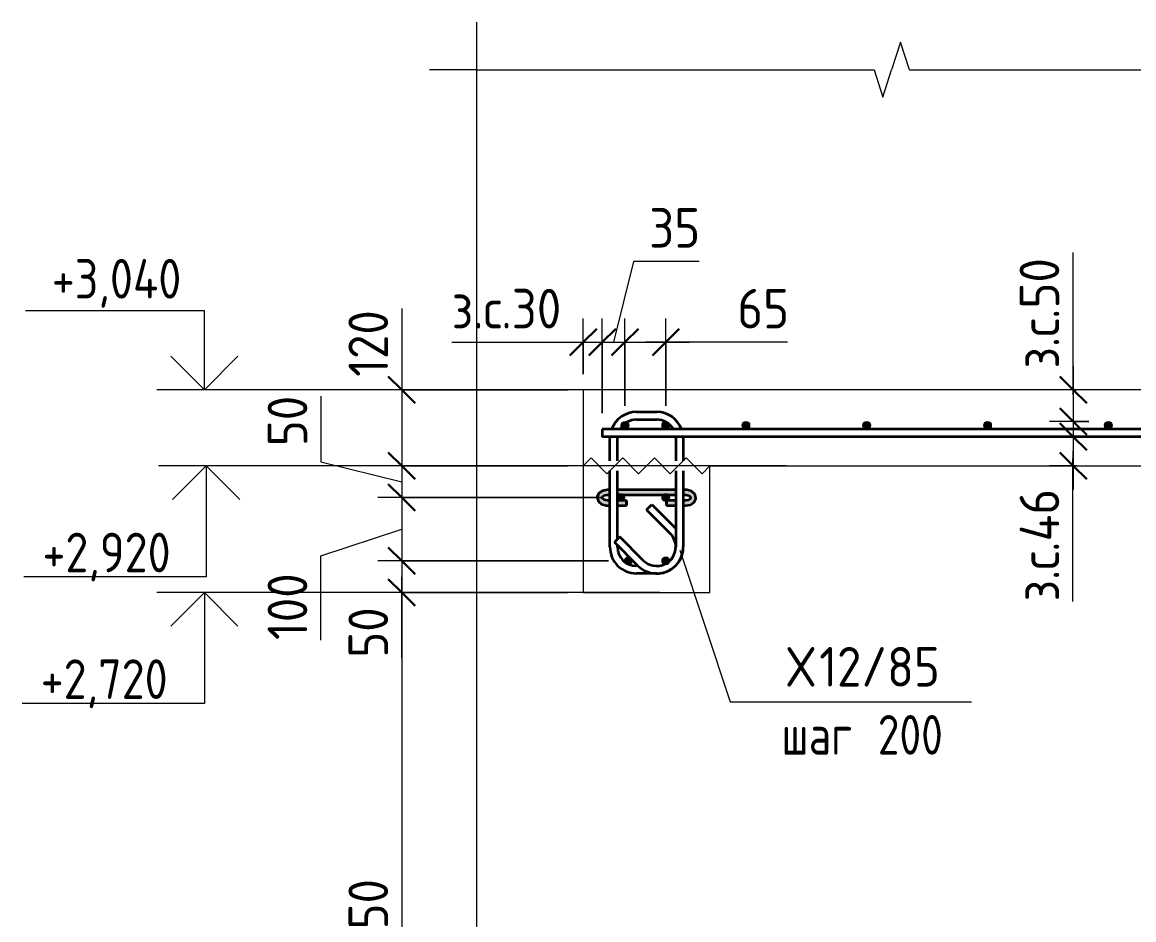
# Model space of a CAD drawing. Header units: millimetres. Extents: x -2461 to 50011, y -6221 to 38236.
# Drawn here: x 34241 to 35995, y 2203 to 3620 of the extents above; entities that cross this region are included whole.
import ezdxf

# ---------------------------------------------------------------- set-up
doc = ezdxf.new("R2010")
doc.units = ezdxf.units.MM
for name, color, linetype, lineweight in [('AA_Dim', 7, 'Continuous', 9), ('AA_Dim-25', 7, 'Continuous', 9), ('AA_Oformlenie', 7, 'Continuous', 9), ('AA_Vinoska', 7, 'Continuous', 9), ('AA_Visotnaya otmetka', 7, 'Continuous', 9), ('AF_Perekritie_Опалубка', 253, 'Continuous', 18), ('AF_Stena_Опалубка', 253, 'Continuous', 18), ('KR_Armatura', 7, 'Continuous', 20), ('KR_Armatura_Tonkie', 7, 'Continuous', 20)]:
    doc.layers.add(name, color=color, linetype=linetype, lineweight=lineweight)
doc.styles.add('ISOCPEUR_10', font='isocpeur.ttf', dxfattribs={"width": 0.9, "height": 62.5})
doc.styles.add('ISOCPEUR_11', font='isocpeur.ttf', dxfattribs={"width": 0.85, "height": 62.5})
doc.styles.add('ISOCPEUR_12', font='isocpeur.ttf', dxfattribs={"width": 0.8, "height": 62.5})
doc.dimstyles.new('00_Точн_3_знака__прозр__2', dxfattribs={"dimscale": 304.8, "dimtxt": 62.248823, "dimasz": 0.139436, "dimexe": 0.123031, "dimexo": 0.082021, "dimgap": 0.008202, "dimtad": 1, "dimdec": 3, "dimrnd": 0.001, "dimdsep": 46, "dimtxsty": 'ISOCPEUR_10', "dimblk1": 'OBLIQUE', "dimblk2": 'OBLIQUE', "dimsah": 1, "dimcen": 0.09, "dimdle": 0.123031, "dimazin": 0, "dimtfac": 1, "dimtdec": 4, "dimtix": 1, "dimtmove": 1, "dimatfit": 3, "dimfxl": 1, "dimtvp": 1, "dimtolj": 1, "dimtzin": 0, "dimlwd": 18, "dimlwe": 18, "dimarcsym": 2})
doc.dimstyles.new('00_Точн_3_знака__прозр__3', dxfattribs={"dimscale": 304.8, "dimtxt": 62.248823, "dimasz": 0.139436, "dimexe": 0.123031, "dimexo": 0.082021, "dimgap": 0.008202, "dimtad": 1, "dimdec": 3, "dimrnd": 0.001, "dimdsep": 46, "dimtxsty": 'ISOCPEUR_10', "dimblk1": 'OBLIQUE', "dimblk2": 'OBLIQUE', "dimsah": 1, "dimcen": 0.09, "dimdle": 0.123031, "dimazin": 0, "dimtfac": 1, "dimtdec": 4, "dimtix": 1, "dimtmove": 0, "dimatfit": 3, "dimfxl": 1, "dimtvp": 1, "dimtolj": 1, "dimtzin": 0, "dimlwd": 18, "dimlwe": 18, "dimarcsym": 2})
doc.dimstyles.new('05_Округл_5мм__прозр__2', dxfattribs={"dimscale": 304.8, "dimtxt": 62.248823, "dimasz": 0.139436, "dimexe": 0.123031, "dimexo": 0.082021, "dimgap": 0.008202, "dimtad": 1, "dimdec": 0, "dimrnd": 5, "dimdsep": 46, "dimtxsty": 'ISOCPEUR_10', "dimblk1": 'OBLIQUE', "dimblk2": 'OBLIQUE', "dimsah": 1, "dimcen": 0.09, "dimdle": 0.123031, "dimazin": 0, "dimtfac": 1, "dimtdec": 4, "dimtix": 1, "dimtmove": 1, "dimatfit": 3, "dimfxl": 1, "dimtvp": 1, "dimtolj": 1, "dimtzin": 0, "dimlwd": 18, "dimlwe": 18, "dimarcsym": 2})

# ---------------------------------------------------------------- blocks, each defined once
blk = doc.blocks.new('261_Шпилька массив _НесАрм_РабПлоск_ - 8 А240-V10-1-1 Армирование')
at = {"layer": 'KR_Armatura_Tonkie', "lineweight": 35}
for points in [[(-34471.9, 2857.2), (-34471.9, 2864), (-34476.4, 2865.1), (-34478.8, 2866.8), (-34479.9, 2869.6), (-34479.1, 2871.6), (-34471.9, 2874.3), (-34471.9, 2881), (-34478.5, 2879.9), (-34483.2, 2877.7), (-34486.7, 2874), (-34487.9, 2869.7), (-34486.6, 2865.1), (-34484.3, 2861.7), (-34479.4, 2858.6), (-34474.4, 2857.7)], [(-34348.1, 2857.2), (-34341.9, 2858.2), (-34339.4, 2859.4), (-34336.1, 2862), (-34333.3, 2865.3), (-34332.1, 2869.7), (-34333.3, 2874), (-34336.8, 2877.7), (-34342.2, 2880.1), (-34348.1, 2881), (-34348.1, 2874.1), (-34341.9, 2872.7), (-34340.6, 2870.9), (-34340.1, 2869.7), (-34341.2, 2866.8), (-34344.1, 2864.8), (-34348.1, 2864), (-34348.1, 2857.3)]]:
    blk.add_hatch(color=256, dxfattribs=at).paths.add_polyline_path(points)
h = blk.add_hatch(color=256, dxfattribs=at)
h.paths.add_polyline_path([(-34471.9, 2864), (-34471.9, 2865.2), (-34477.7, 2866.5), (-34479.1, 2867.6), (-34478.8, 2866.8), (-34475.3, 2864.6)])
h.paths.add_polyline_path([(-34486.7, 2874), (-34483.2, 2877.7), (-34477.5, 2880.2), (-34471.9, 2881), (-34471.9, 2882.1), (-34479.4, 2880.7), (-34484.3, 2877.6)])
h = blk.add_hatch(color=256, dxfattribs=at)
h.paths.add_polyline_path([(-34394.9, 2881), (-34364, 2881), (-34364, 2882.1), (-34456, 2882), (-34456, 2881), (-34452, 2881)])
h.paths.add_polyline_path([(-34471.9, 2881), (-34468, 2881), (-34468, 2882.1), (-34471.9, 2882), (-34471.9, 2881.6)])
h.paths.add_polyline_path([(-34352, 2881), (-34348.1, 2881), (-34348.1, 2882.1), (-34352, 2882), (-34352, 2881.6)])
h = blk.add_hatch(color=256, dxfattribs=at)
h.paths.add_polyline_path([(-34352, 2874.1), (-34348.1, 2874.3), (-34348.1, 2881), (-34352, 2881), (-34352, 2874.1)])
h.paths.add_polyline_path([(-34364, 2874.1), (-34364, 2881), (-34456, 2880.9), (-34456, 2874.1), (-34366.4, 2874.1)])
h.paths.add_polyline_path([(-34468, 2874.1), (-34468, 2881), (-34471.9, 2881), (-34471.9, 2874.1), (-34469.7, 2874.1)])
h = blk.add_hatch(color=256, dxfattribs=at)
h.paths.add_polyline_path([(-34348.1, 2864), (-34343.6, 2865.1), (-34341.1, 2866.9), (-34341.2, 2867.5), (-34341.9, 2866.6), (-34348.1, 2865), (-34348.1, 2864.6)])
h.paths.add_polyline_path([(-34333.3, 2874), (-34336.1, 2877.3), (-34340.6, 2880.5), (-34342, 2881.2), (-34348.1, 2882), (-34348.1, 2881), (-34341.5, 2879.9), (-34336.8, 2877.7)])
h = blk.add_hatch(color=256, dxfattribs=at)
h.paths.add_polyline_path([(-34468, 2864), (-34468, 2865.2), (-34471.9, 2865), (-34471.9, 2864), (-34468.1, 2864)])
h.paths.add_polyline_path([(-34456, 2864), (-34441.6, 2864), (-34441.6, 2865.2), (-34456, 2865), (-34456, 2864.3)])
h = blk.add_hatch(color=256, dxfattribs=at)
h.paths.add_polyline_path([(-34452, 2857.2), (-34441.6, 2857.3), (-34441.6, 2864), (-34456, 2864), (-34456, 2857.2)])
h.paths.add_polyline_path([(-34468, 2857.2), (-34468.1, 2864), (-34471.9, 2864), (-34471.9, 2857.2)])
h = blk.add_hatch(color=256, dxfattribs=at)
h.paths.add_polyline_path([(-34352, 2864), (-34348.1, 2864), (-34348.1, 2865.2), (-34352, 2865), (-34352, 2864.5)])
h.paths.add_polyline_path([(-34366.4, 2864), (-34364, 2864.1), (-34364, 2865.2), (-34378.4, 2865), (-34378.4, 2864)])
h = blk.add_hatch(color=256, dxfattribs=at)
h.paths.add_polyline_path([(-34364, 2857.2), (-34364, 2864), (-34378.4, 2864), (-34378.4, 2857.2), (-34366.4, 2857.2)])
h.paths.add_polyline_path([(-34348.1, 2857.2), (-34348.1, 2864), (-34352, 2863.9), (-34352, 2857.2)])
for p, q in [((-34468, 2882.1), (-34471.9, 2882.1)), ((-34364, 2882.1), (-34456, 2882.1)), ((-34348.1, 2882.1), (-34352, 2882.1)), ((-34471.9, 2874.1), (-34468, 2874.1)), ((-34468, 2865.2), (-34471.9, 2865.2)), ((-34456, 2874.1), (-34364, 2874.1)), ((-34441.6, 2865.2), (-34456, 2865.2)), ((-34441.6, 2865.2), (-34441.6, 2864)), ((-34441.6, 2858.3), (-34441.6, 2865)), ((-34441.6, 2864), (-34441.6, 2857.2)), ((-34364, 2865.2), (-34378.4, 2865.2)), ((-34378.4, 2864), (-34378.4, 2865.2)), ((-34378.4, 2865), (-34378.4, 2858.3)), ((-34378.4, 2857.2), (-34378.4, 2864)), ((-34352, 2874.1), (-34348.1, 2874.1)), ((-34348.1, 2865.2), (-34352, 2865.2)), ((-34471.9, 2857.2), (-34468, 2857.2)), ((-34456, 2857.2), (-34441.6, 2857.2)), ((-34441.6, 2857.3), (-34441.6, 2858.3)), ((-34378.4, 2858.3), (-34378.4, 2857.3)), ((-34378.4, 2857.2), (-34364, 2857.2)), ((-34352, 2857.2), (-34348.1, 2857.2))]:
    blk.add_line(p, q, dxfattribs=at)
at = {"layer": 'KR_Armatura_Tonkie', "lineweight": 35, "flags": 128}
for points in [[(-34471.9, 2882.1), (-34479.5, 2880.7), (-34485.1, 2876.8), (-34487.8, 2871.2), (-34487.9, 2869.7)], [(-34332.1, 2869.7), (-34333.9, 2875.5), (-34338.9, 2879.9), (-34346.2, 2882.1), (-34348.1, 2882.1)], [(-34487.9, 2869.7), (-34486.1, 2863.8), (-34481.1, 2859.4), (-34473.8, 2857.3), (-34471.9, 2857.2)], [(-34479.9, 2869.7), (-34479, 2871.7), (-34475.2, 2873.7), (-34471.9, 2874.1)], [(-34471.9, 2865.2), (-34476.9, 2866.2), (-34479.6, 2868.5), (-34479.9, 2869.7)], [(-34348.1, 2874.1), (-34343.1, 2873.1), (-34340.4, 2870.8), (-34340.1, 2869.7)], [(-34348.1, 2857.2), (-34340.5, 2858.6), (-34334.9, 2862.5), (-34332.2, 2868.1), (-34332.1, 2869.7)], [(-34340.1, 2869.7), (-34341, 2867.7), (-34344.8, 2865.6), (-34348.1, 2865.2)]]:
    blk.add_lwpolyline(points, dxfattribs=at)
blk = doc.blocks.new('Последовательность узлов - 3мм масшт20 маскировка-904226-1-1 Армирование')
at = {"layer": 'AA_Oformlenie'}
for p, q in [((-34510, 2920), (-34497.5, 2932.5)), ((-34472.5, 2907.5), (-34497.5, 2932.5)), ((-34460, 2920), (-34447.5, 2932.5)), ((-34422.5, 2907.5), (-34447.5, 2932.5)), ((-34410, 2920), (-34397.5, 2932.5)), ((-34372.5, 2907.5), (-34397.5, 2932.5)), ((-34360, 2920), (-34347.5, 2932.5)), ((-34322.5, 2907.5), (-34347.5, 2932.5)), ((-34460, 2920), (-34472.5, 2907.5)), ((-34410, 2920), (-34422.5, 2907.5)), ((-34360, 2920), (-34372.5, 2907.5)), ((-34310, 2920), (-34322.5, 2907.5))]:
    blk.add_line(p, q, dxfattribs=at)
blk = doc.blocks.new('011_Прямоугольник обрыва _ЭлУзла_ - 011_Прямоугольник обрыва _ЭлУзла_-4158659-1-1 Армирование')
at = {"layer": 'AA_Oformlenie'}
for p, q in [((-34677.7, 1842.3), (-34677.7, 3545.5)), ((-34677.7, 3545.5), (-34050.8, 3545.5)), ((-33995.1, 3545.5), (-32741.9, 3545.5))]:
    blk.add_line(p, q, dxfattribs=at)
blk = doc.blocks.new('DIMBLOCK75-1-1 Армирование')
at = {"layer": 'AA_Dim-25', "lineweight": 18}
for p, q in [((34840, 3168.4), (34840, 3035.6)), ((34840, 3077.5), (34840, 2920)), ((35101.4, 3040), (34802.5, 3040)), ((34840, 3040), (35101.4, 3040)), ((34840, 3035.6), (34840, 2980)), ((35101.4, 2920), (34802.5, 2920)), ((34840, 2920), (35101.4, 2920))]:
    blk.add_line(p, q, dxfattribs=at)
at = {"layer": 'AA_Dim-25', "lineweight": 30}
for p, q in [((34840, 3040), (34818.8, 3061.3)), ((34840, 3040), (34861.3, 3018.8)), ((34840, 2920), (34818.8, 2941.3)), ((34840, 2920), (34861.3, 2898.8))]:
    blk.add_line(p, q, dxfattribs=at)
at = {"layer": 'AA_Dim-25', "color": 0, "lineweight": 18, "insert": (34755.9, 3060.6), "char_height": 62.5, "width": 129.286, "attachment_point": 1, "rotation": 90, "line_spacing_factor": 1.149209, "style": 'ISOCPEUR_10'}
blk.add_mtext('120', dxfattribs=at)
blk = doc.blocks.new('_Oblique')
at = {"color": 0, "linetype": 'ByBlock', "lineweight": -2}
blk.add_line((-0.5, -0.5), (0.5, 0.5), dxfattribs=at)
blk = doc.blocks.new('DIMBLOCK76-1-1 Армирование')
at = {"layer": 'AA_Dim-25', "lineweight": 18}
for p, q in [((34712.5, 3030.1), (34712.5, 2926.1)), ((34712.5, 2926.1), (34840, 2895)), ((35101.4, 2920), (34802.5, 2920)), ((34840, 2920), (34840, 2870)), ((34840, 2920), (35101.4, 2920)), ((35154.6, 2870), (34802.5, 2870)), ((34840, 2870), (35154.6, 2870))]:
    blk.add_line(p, q, dxfattribs=at)
at = {"layer": 'AA_Dim-25', "lineweight": 30}
for p, q in [((34840, 2920), (34818.8, 2941.3)), ((34840, 2920), (34861.3, 2898.8)), ((34840, 2870), (34818.8, 2891.3)), ((34840, 2870), (34861.3, 2848.8))]:
    blk.add_line(p, q, dxfattribs=at)
at = {"layer": 'AA_Dim-25', "color": 0, "lineweight": 18, "insert": (34628.4, 2951.1), "char_height": 62.5, "width": 94.81, "attachment_point": 1, "rotation": 90, "line_spacing_factor": 1.149209, "style": 'ISOCPEUR_10'}
blk.add_mtext('50', dxfattribs=at)
blk = doc.blocks.new('DIMBLOCK77-1-1 Армирование')
at = {"layer": 'AA_Dim-25', "lineweight": 30}
for p, q in [((34840, 2870), (34818.8, 2891.3)), ((34840, 2870), (34861.3, 2848.8)), ((34840, 2770), (34818.8, 2791.3)), ((34840, 2770), (34861.3, 2748.8))]:
    blk.add_line(p, q, dxfattribs=at)
at = {"layer": 'AA_Dim-25', "lineweight": 18}
for p, q in [((35154.6, 2870), (34802.5, 2870)), ((34840, 2870), (34840, 2770)), ((34840, 2870), (35154.6, 2870)), ((34712.5, 2777.8), (34840, 2820)), ((34712.5, 2645), (34712.5, 2777.8)), ((35166.6, 2770), (34802.5, 2770)), ((34840, 2770), (35166.6, 2770))]:
    blk.add_line(p, q, dxfattribs=at)
at = {"layer": 'AA_Dim-25', "color": 0, "lineweight": 18, "insert": (34628.4, 2645), "char_height": 62.5, "width": 129.286, "attachment_point": 1, "rotation": 90, "line_spacing_factor": 1.149209, "style": 'ISOCPEUR_10'}
blk.add_mtext('100', dxfattribs=at)
blk = doc.blocks.new('DIMBLOCK78-1-1 Армирование')
at = {"layer": 'AA_Dim-25', "lineweight": 30}
for p, q in [((34840, 2770), (34818.8, 2791.3)), ((34840, 2770), (34861.3, 2748.8)), ((34840, 2720), (34818.8, 2741.3)), ((34840, 2720), (34861.3, 2698.8))]:
    blk.add_line(p, q, dxfattribs=at)
at = {"layer": 'AA_Dim-25', "lineweight": 18}
for p, q in [((35166.6, 2770), (34802.5, 2770)), ((34840, 2770), (34840, 2720)), ((34840, 2770), (35166.6, 2770)), ((34840, 2721.1), (34840, 2745)), ((35101.4, 2720), (34802.5, 2720)), ((34840, 2617.1), (34840, 2721.1)), ((34840, 2720), (35101.4, 2720))]:
    blk.add_line(p, q, dxfattribs=at)
at = {"layer": 'AA_Dim-25', "color": 0, "lineweight": 18, "insert": (34755.9, 2617.1), "char_height": 62.5, "width": 94.81, "attachment_point": 1, "rotation": 90, "line_spacing_factor": 1.149209, "style": 'ISOCPEUR_10'}
blk.add_mtext('50', dxfattribs=at)
blk = doc.blocks.new('DIMBLOCK79-1-1 Армирование')
at = {"layer": 'AA_Dim-25', "lineweight": 30}
for p, q in [((34840, 2720), (34818.8, 2741.3)), ((34840, 2720), (34861.3, 2698.8)), ((34840, 1670), (34818.8, 1691.2)), ((34840, 1670), (34861.3, 1648.8))]:
    blk.add_line(p, q, dxfattribs=at)
at = {"layer": 'AA_Dim-25', "lineweight": 18}
for p, q in [((35101.4, 2720), (34802.5, 2720)), ((34840, 2720), (34840, 1670)), ((34840, 2720), (35101.4, 2720)), ((35101.4, 1670), (34802.5, 1670)), ((34840, 1670), (35101.4, 1670))]:
    blk.add_line(p, q, dxfattribs=at)
at = {"layer": 'AA_Dim-25', "color": 0, "lineweight": 18, "insert": (34755.9, 2121.4), "char_height": 62.5, "width": 176.691, "attachment_point": 1, "rotation": 90, "line_spacing_factor": 1.149209, "style": 'ISOCPEUR_10'}
blk.add_mtext('1050', dxfattribs=at)
blk = doc.blocks.new('DIMBLOCK81-1-1 Армирование')
at = {"layer": 'AA_Dim-25', "lineweight": 18}
for p, q in [((35126.4, 3065), (35126.4, 3152.8)), ((35156.4, 3003), (35156.4, 3152.8)), ((34919, 3115.3), (35127.2, 3115.3)), ((35088.9, 3115.3), (35156.4, 3115.3)), ((35126.4, 3115.3), (35126.4, 3065)), ((35127.2, 3115.3), (35141.4, 3115.3)), ((35156.4, 3115.3), (35156.4, 3003))]:
    blk.add_line(p, q, dxfattribs=at)
at = {"layer": 'AA_Dim-25', "lineweight": 30}
for p, q in [((35126.4, 3115.3), (35147.7, 3136.6)), ((35156.4, 3115.3), (35177.7, 3136.6)), ((35126.4, 3115.3), (35105.2, 3094.1)), ((35156.4, 3115.3), (35135.2, 3094.1))]:
    blk.add_line(p, q, dxfattribs=at)
at = {"layer": 'AA_Dim-25', "color": 0, "lineweight": 18, "insert": (34919, 3199.5), "char_height": 62.5, "width": 219.786, "attachment_point": 1, "line_spacing_factor": 1.149209, "style": 'ISOCPEUR_10'}
blk.add_mtext('з.с.30', dxfattribs=at)
blk = doc.blocks.new('DIMBLOCK82-1-1 Армирование')
at = {"layer": 'AA_Dim-25', "lineweight": 18}
for p, q in [((35205.6, 3242.8), (35174.4, 3115.3)), ((35309.6, 3242.8), (35205.6, 3242.8)), ((35156.4, 3003), (35156.4, 3152.8)), ((35192.4, 3015), (35192.4, 3152.8)), ((35156.4, 3115.3), (35192.4, 3115.3)), ((35156.4, 3115.3), (35156.4, 3003)), ((35192.4, 3115.3), (35192.4, 3015))]:
    blk.add_line(p, q, dxfattribs=at)
at = {"layer": 'AA_Dim-25', "lineweight": 30}
for p, q in [((35156.4, 3115.3), (35177.7, 3136.6)), ((35192.4, 3115.3), (35213.7, 3136.6)), ((35156.4, 3115.3), (35135.2, 3094.1)), ((35192.4, 3115.3), (35171.2, 3094.1))]:
    blk.add_line(p, q, dxfattribs=at)
at = {"layer": 'AA_Dim-25', "color": 0, "lineweight": 18, "insert": (35230.6, 3327), "char_height": 62.5, "width": 94.81, "attachment_point": 1, "line_spacing_factor": 1.149209, "style": 'ISOCPEUR_10'}
blk.add_mtext('35', dxfattribs=at)
blk = doc.blocks.new('DIMBLOCK83-1-1 Армирование')
at = {"layer": 'AA_Dim-25', "lineweight": 18}
for p, q in [((35192.4, 3015), (35192.4, 3152.8)), ((35256.8, 3015), (35256.8, 3152.8)), ((35192.4, 3115.3), (35294.3, 3115.3)), ((35192.4, 3115.3), (35192.4, 3015)), ((35344.7, 3115.3), (35224.6, 3115.3)), ((35256.8, 3115.3), (35256.8, 3015)), ((35448.7, 3115.3), (35344.7, 3115.3))]:
    blk.add_line(p, q, dxfattribs=at)
at = {"layer": 'AA_Dim-25', "lineweight": 30}
for p, q in [((35192.4, 3115.3), (35213.7, 3136.6)), ((35256.8, 3115.3), (35278.1, 3136.6)), ((35192.4, 3115.3), (35171.2, 3094.1)), ((35256.8, 3115.3), (35235.6, 3094.1))]:
    blk.add_line(p, q, dxfattribs=at)
at = {"layer": 'AA_Dim-25', "color": 0, "lineweight": 18, "insert": (35369.7, 3199.5), "char_height": 62.5, "width": 94.81, "attachment_point": 1, "line_spacing_factor": 1.149209, "style": 'ISOCPEUR_10'}
blk.add_mtext('65', dxfattribs=at)
blk = doc.blocks.new('DIMBLOCK84-1-1 Армирование')
at = {"layer": 'AA_Dim-25', "lineweight": 18}
for p, q in [((35899.5, 3257), (35899.5, 3048.8)), ((35900, 3077.5), (35900, 2952.5)), ((35905, 3040), (35862.5, 3040)), ((35899.5, 3048.8), (35900, 3015)), ((35900, 3040), (35905, 3040)), ((35924.4, 2990), (35862.5, 2990)), ((35900, 2990), (35924.4, 2990))]:
    blk.add_line(p, q, dxfattribs=at)
at = {"layer": 'AA_Dim-25', "lineweight": 30}
for p, q in [((35900, 3040), (35878.7, 3061.3)), ((35900, 3040), (35921.2, 3018.8)), ((35900, 2990), (35878.7, 3011.3)), ((35900, 2990), (35921.2, 2968.8))]:
    blk.add_line(p, q, dxfattribs=at)
at = {"layer": 'AA_Dim-25', "color": 0, "lineweight": 18, "insert": (35815.3, 3073.8), "char_height": 62.5, "width": 219.786, "attachment_point": 1, "rotation": 90, "line_spacing_factor": 1.149209, "style": 'ISOCPEUR_10'}
blk.add_mtext('з.с.50', dxfattribs=at)
blk = doc.blocks.new('DIMBLOCK85-1-1 Армирование')
at = {"layer": 'AA_Dim-25', "lineweight": 18}
for p, q in [((35900, 3003.5), (35900, 2882.5)), ((35905, 2966), (35862.5, 2966)), ((35900, 2966), (35905, 2966)), ((35899.5, 2920.1), (35900, 2943)), ((35905, 2920), (35862.5, 2920)), ((35899.5, 2706), (35899.5, 2920.1)), ((35900, 2920), (35905, 2920))]:
    blk.add_line(p, q, dxfattribs=at)
at = {"layer": 'AA_Dim-25', "lineweight": 30}
for p, q in [((35900, 2966), (35878.7, 2987.3)), ((35900, 2966), (35921.2, 2944.8)), ((35900, 2920), (35878.7, 2941.3)), ((35900, 2920), (35921.2, 2898.8))]:
    blk.add_line(p, q, dxfattribs=at)
at = {"layer": 'AA_Dim-25', "color": 0, "lineweight": 18, "insert": (35815.3, 2706), "char_height": 62.5, "width": 226.969, "attachment_point": 1, "rotation": 90, "line_spacing_factor": 1.149209, "style": 'ISOCPEUR_10'}
blk.add_mtext('з.с.46', dxfattribs=at)
blk = doc.blocks.new('042_М_Арматуры - Диам длина поз _ Комментарий-3662934-1-1 Армирование')
at = {"layer": 'AA_Vinoska'}
blk.add_line((-33404.6, 3196.1), (-33054.6, 3196.1), dxfattribs=at)
blk = doc.blocks.new('Высотные отметки - Стрелка вверх-400292-1-1 Армирование')
at = {"layer": 'AA_Vinoska'}
for p, q in [((-35104.8, -2825), (-35387.3, -2825)), ((-35104.8, -2950), (-35104.8, -2825)), ((-35104.8, -2950), (-35157.8, -2897)), ((-35104.8, -2950), (-35051.7, -2897)), ((-35029.8, -2950), (-35179.8, -2950))]:
    blk.add_line(p, q, dxfattribs=at)
blk = doc.blocks.new('Высотные отметки - Стрелка вниз высокая-400290-1-1 Армирование')
at = {"layer": 'AA_Vinoska'}
for p, q in [((-35030.2, 2920), (-35180.2, 2920)), ((-35105.2, 2920), (-35158.3, 2867)), ((-35105.2, 2920), (-35105.2, 2745)), ((-35105.2, 2920), (-35052.2, 2867)), ((-35105.2, 2745), (-35392.7, 2745))]:
    blk.add_line(p, q, dxfattribs=at)

msp = doc.modelspace()

# ---------------------------------------------------------------- hatches: boundary and pattern name
at = {"layer": 'KR_Armatura'}
h = msp.add_hatch(color=256, dxfattribs=at)
edge = h.paths.add_edge_path()
edge.add_arc((35192.4488, 2984), 6, 0, 360)
for points in [[(35189.4488, 2978.8038), (35195.4488, 2978.8038), (35198.4488, 2984), (35195.4488, 2989.1962), (35189.4488, 2989.1962), (35186.4488, 2984)], [(35259.8469, 2978.8038), (35262.8469, 2984), (35259.8469, 2989.1962), (35253.8469, 2989.1962), (35250.8469, 2984), (35253.8469, 2978.8038)], [(35380.1761, 2978.8038), (35386.1761, 2978.8038), (35389.1761, 2984), (35386.1761, 2989.1962), (35380.1761, 2989.1962), (35377.1761, 2984)], [(35570.9034, 2978.8038), (35576.9034, 2978.8038), (35579.9034, 2984), (35576.9034, 2989.1962), (35570.9034, 2989.1962), (35567.9034, 2984)], [(35761.6306, 2978.8038), (35767.6306, 2978.8038), (35770.6306, 2984), (35767.6306, 2989.1962), (35761.6306, 2989.1962), (35758.6306, 2984)], [(35952.3579, 2978.8038), (35958.3579, 2978.8038), (35961.3579, 2984), (35958.3579, 2989.1962), (35952.3579, 2989.1962), (35949.3579, 2984)], [(35188.6008, 2864.8038), (35191.6008, 2870), (35188.6008, 2875.1962), (35182.6008, 2875.1962), (35179.6008, 2870), (35182.6008, 2864.8038), (35184.4959, 2864.8038)], [(35259.8449, 2864.8038), (35262.8449, 2870), (35259.8449, 2875.1962), (35253.8449, 2875.1962), (35250.8449, 2870), (35253.8449, 2864.8038)], [(35200.6008, 2764.8038), (35203.6008, 2770), (35200.6008, 2775.1962), (35194.6008, 2775.1962), (35191.6008, 2770), (35194.6008, 2764.8038)], [(35253.8449, 2764.8038), (35259.8449, 2764.8038), (35262.8449, 2770), (35259.8449, 2775.1962), (35253.8449, 2775.1962), (35250.8449, 2770)]]:
    msp.add_hatch(color=256, dxfattribs=at).paths.add_polyline_path(points)
h = msp.add_hatch(color=256, dxfattribs=at)
edge = h.paths.add_edge_path()
edge.add_arc((35256.8469, 2984), 6, 0, 360)
h = msp.add_hatch(color=256, dxfattribs=at)
edge = h.paths.add_edge_path()
edge.add_arc((35383.1761, 2984), 6, 0, 360)
h = msp.add_hatch(color=256, dxfattribs=at)
edge = h.paths.add_edge_path()
edge.add_arc((35573.9034, 2984), 6, 0, 360)
h = msp.add_hatch(color=256, dxfattribs=at)
edge = h.paths.add_edge_path()
edge.add_arc((35764.6306, 2984), 6, 0, 360)
h = msp.add_hatch(color=256, dxfattribs=at)
edge = h.paths.add_edge_path()
edge.add_arc((35955.3579, 2984), 6, 0, 360)
h = msp.add_hatch(color=256, dxfattribs=at)
edge = h.paths.add_edge_path()
edge.add_arc((35185.6008, 2870), 6, 0, 360)
h = msp.add_hatch(color=256, dxfattribs=at)
edge = h.paths.add_edge_path()
edge.add_arc((35256.8449, 2870), 6, 0, 360)
h = msp.add_hatch(color=256, dxfattribs=at)
edge = h.paths.add_edge_path()
edge.add_arc((35197.6008, 2770), 6, 0, 360)
h = msp.add_hatch(color=256, dxfattribs=at)
edge = h.paths.add_edge_path()
edge.add_arc((35256.8449, 2770), 6, 0, 360)

# ---------------------------------------------------------------- linework, layer by layer
at = {"layer": 'AA_Vinoska'}
for p, q in [((34958.7444, 3545.4732), (34958.7444, 3620.4732)), ((35627.2477, 3588.7983), (35613.1705, 3545.4732)), ((35641.3248, 3545.4732), (35627.2477, 3588.7983)), ((34958.7444, 3545.4732), (34883.7444, 3545.4732)), ((35585.6705, 3545.4732), (35599.4205, 3502.1719)), ((35599.4205, 3502.1719), (35613.1705, 3545.4732)), ((35278.9489, 2787.0624), (35358.3603, 2547.6431)), ((35358.3603, 2547.6431), (35389.1766, 2547.6431))]:
    msp.add_line(p, q, dxfattribs=at)
at = {"layer": 'AA_Visotnaya otmetka'}
for p, q in [((35419.4683, 3040), (34528.4672, 3040)), ((35419.4683, 3040), (35419.4683, 3040)), ((35446.8837, 2920), (34531.2087, 2920)), ((35446.8837, 2920), (35446.8837, 2920)), ((35246.7511, 2720), (34528.4672, 2720)), ((35246.7511, 2720), (35246.7511, 2720))]:
    msp.add_line(p, q, dxfattribs=at)
at = {"layer": 'AF_Perekritie_Опалубка', "lineweight": 20}
for p, q in [((37356.4488, 3040), (35126.4488, 3040)), ((35126.4488, 3040), (35126.4488, 2920)), ((35326.4488, 2920), (37156.4488, 2920))]:
    msp.add_line(p, q, dxfattribs=at)
at = {"layer": 'AF_Stena_Опалубка', "lineweight": 20}
for p, q in [((35126.4488, 2920), (35126.4488, 2720)), ((35326.4488, 2720), (35326.4488, 2920)), ((35126.4488, 2720), (35326.4488, 2720))]:
    msp.add_line(p, q, dxfattribs=at)
at = {"layer": 'KR_Armatura'}
for p, q in [((35189.4488, 2989.1962), (35186.4488, 2984)), ((35186.4488, 2984), (35189.4488, 2978.8038)), ((35195.4488, 2989.1962), (35189.4488, 2989.1962)), ((35198.4488, 2984), (35195.4488, 2989.1962)), ((35195.4488, 2978.8038), (35198.4488, 2984)), ((35253.8469, 2989.1962), (35250.8469, 2984)), ((35250.8469, 2984), (35253.8469, 2978.8038)), ((35259.8469, 2989.1962), (35253.8469, 2989.1962)), ((35262.8469, 2984), (35259.8469, 2989.1962)), ((35259.8469, 2978.8038), (35262.8469, 2984)), ((35380.1761, 2989.1962), (35377.1761, 2984)), ((35377.1761, 2984), (35380.1761, 2978.8038)), ((35386.1761, 2989.1962), (35380.1761, 2989.1962)), ((35389.1761, 2984), (35386.1761, 2989.1962)), ((35386.1761, 2978.8038), (35389.1761, 2984)), ((35570.9034, 2989.1962), (35567.9034, 2984)), ((35567.9034, 2984), (35570.9034, 2978.8038)), ((35576.9034, 2989.1962), (35570.9034, 2989.1962)), ((35579.9034, 2984), (35576.9034, 2989.1962)), ((35576.9034, 2978.8038), (35579.9034, 2984)), ((35761.6306, 2989.1962), (35758.6306, 2984)), ((35758.6306, 2984), (35761.6306, 2978.8038)), ((35767.6306, 2989.1962), (35761.6306, 2989.1962)), ((35770.6306, 2984), (35767.6306, 2989.1962)), ((35767.6306, 2978.8038), (35770.6306, 2984)), ((35952.3579, 2989.1962), (35949.3579, 2984)), ((35949.3579, 2984), (35952.3579, 2978.8038)), ((35958.3579, 2989.1962), (35952.3579, 2989.1962)), ((35961.3579, 2984), (35958.3579, 2989.1962)), ((35958.3579, 2978.8038), (35961.3579, 2984)), ((35189.4488, 2978.8038), (35195.4488, 2978.8038)), ((35253.8469, 2978.8038), (35259.8469, 2978.8038)), ((35380.1761, 2978.8038), (35386.1761, 2978.8038)), ((35570.9034, 2978.8038), (35576.9034, 2978.8038)), ((35761.6306, 2978.8038), (35767.6306, 2978.8038)), ((35952.3579, 2978.8038), (35958.3579, 2978.8038)), ((35182.6008, 2875.1962), (35179.6008, 2870)), ((35179.6008, 2870), (35182.6008, 2864.8038)), ((35188.6008, 2875.1962), (35182.6008, 2875.1962)), ((35182.6008, 2864.8038), (35184.4959, 2864.8038)), ((35184.4959, 2864.8038), (35188.6008, 2864.8038)), ((35191.6008, 2870), (35188.6008, 2875.1962)), ((35188.6008, 2864.8038), (35191.6008, 2870)), ((35253.8449, 2875.1962), (35250.8449, 2870)), ((35250.8449, 2870), (35253.8449, 2864.8038)), ((35259.8449, 2875.1962), (35253.8449, 2875.1962)), ((35253.8449, 2864.8038), (35259.8449, 2864.8038)), ((35262.8449, 2870), (35259.8449, 2875.1962)), ((35259.8449, 2864.8038), (35262.8449, 2870)), ((35194.6008, 2775.1962), (35191.6008, 2770)), ((35200.6008, 2775.1962), (35194.6008, 2775.1962)), ((35203.6008, 2770), (35200.6008, 2775.1962)), ((35253.8449, 2775.1962), (35250.8449, 2770)), ((35259.8449, 2775.1962), (35253.8449, 2775.1962)), ((35262.8449, 2770), (35259.8449, 2775.1962)), ((35191.6008, 2770), (35194.6008, 2764.8038)), ((35194.6008, 2764.8038), (35200.6008, 2764.8038)), ((35200.6008, 2764.8038), (35203.6008, 2770)), ((35250.8449, 2770), (35253.8449, 2764.8038)), ((35253.8449, 2764.8038), (35259.8449, 2764.8038)), ((35259.8449, 2764.8038), (35262.8449, 2770))]:
    msp.add_line(p, q, dxfattribs=at)
for centre in [(35192.4488, 2984), (35256.8469, 2984), (35383.1761, 2984), (35573.9034, 2984), (35764.6306, 2984), (35955.3579, 2984), (35185.6008, 2870), (35256.8449, 2870), (35197.6008, 2770), (35256.8449, 2770)]:
    msp.add_circle(centre, 6, dxfattribs=at)
at = {"layer": 'KR_Armatura_Tonkie', "lineweight": 35}
for p, q in [((35210.4488, 3005.0556), (35242.4488, 3005.0556)), ((35210.4488, 2993.0556), (35242.4488, 2993.0556)), ((37326.4488, 2978), (35156.4488, 2978)), ((35156.4488, 2978), (35156.4488, 2966)), ((37326.4488, 2966), (35156.4488, 2966)), ((35168.4488, 2928), (35168.4488, 2963.0556)), ((35180.4488, 2928), (35180.4488, 2963.0556)), ((35272.4488, 2963.0556), (35272.4488, 2928)), ((35284.4488, 2963.0556), (35284.4488, 2928)), ((35168.4488, 2792), (35168.4488, 2912)), ((35180.4488, 2804.3311), (35180.4488, 2912)), ((35272.4488, 2912), (35272.4488, 2792)), ((35284.4488, 2912), (35284.4488, 2792)), ((35226.4965, 2850.3787), (35234.9818, 2858.864)), ((35226.4965, 2850.3787), (35263.662, 2813.2132)), ((35234.9818, 2858.864), (35272.1473, 2821.6985)), ((35184.0701, 2807.9523), (35175.5848, 2799.467)), ((35221.2356, 2770.7868), (35184.0701, 2807.9523)), ((35212.7503, 2762.3015), (35175.5848, 2799.467)), ((35180.4488, 2792), (35180.4488, 2794.603)), ((35213.1433, 2762), (35210.4488, 2762)), ((35242.4488, 2750), (35210.4488, 2750))]:
    msp.add_line(p, q, dxfattribs=at)
for centre, radius, start, end in [((35210.4488, 2963.0556), 42, 90, 158.9671119), ((35242.4488, 2963.0556), 42, 21.0328881, 90), ((35210.4488, 2963.0556), 30, 90, 150), ((35242.4488, 2963.0556), 30, 30, 90), ((35210.4488, 2963.0556), 42, 175.9369717, 180), ((35210.4488, 2963.0556), 30, 174.3117604, 180), ((35242.4488, 2963.0556), 30, 0, 5.6882396), ((35242.4488, 2963.0556), 42, 0, 4.0630283), ((35242.4488, 2792), 30, 270, 45), ((35242.4488, 2792), 42, 44.3223954, 45), ((35210.4488, 2792), 42, 180, 270), ((35210.4488, 2792), 30, 180, 270), ((35242.4488, 2792), 42, 225, 0), ((35242.4488, 2792), 30, 225, 360), ((35242.4488, 2792), 42, 270, 360)]:
    msp.add_arc(centre, radius, start, end, dxfattribs=at)

# ---------------------------------------------------------------- block references
at = {"layer": 'AA_Oformlenie'}
for name in ['011_Прямоугольник обрыва _ЭлУзла_ - 011_Прямоугольник обрыва _ЭлУзла_-4158659-1-1 Армирование', 'Последовательность узлов - 3мм масшт20 маскировка-904226-1-1 Армирование']:
    msp.add_blockref(name, (69636.4488, 0), dxfattribs=at)
at = {"layer": 'AA_Vinoska'}
for name, p in [('Высотные отметки - Стрелка вниз высокая-400290-1-1 Армирование', (69636.4488, 0)), ('042_М_Арматуры - Диам длина поз _ Комментарий-3662934-1-1 Армирование', (68793.7848, -648.4656))]:
    msp.add_blockref(name, p, dxfattribs=at)
at = {"layer": 'AA_Visotnaya otmetka'}
for name, p in [('Высотные отметки - Стрелка вверх-400292-1-1 Армирование', (69633.2276, 5990)), ('Высотные отметки - Стрелка вниз высокая-400290-1-1 Армирование', (69633.7073, -200))]:
    msp.add_blockref(name, p, dxfattribs=at)
at = {"layer": 'KR_Armatura_Tonkie', "lineweight": 35}
msp.add_blockref('261_Шпилька массив _НесАрм_РабПлоск_ - 8 А240-V10-1-1 Армирование', (69636.4488, 0), dxfattribs=at)

# ---------------------------------------------------------------- texts
at = {"layer": 'AA_Vinoska', "char_height": 62.5, "attachment_point": 1}
for s, insert, width, style in [('\\fISOCPEUR|b0|i0|c204|p34|;\\W.9;Х', (35448.3176, 2633.9956), 61.329094, 'ISOCPEUR_10'), ('12/85', (35498.9192, 2633.9956), 229.082203, 'ISOCPEUR_10'), (' 200', (35559.603, 2526.5193), 166.751, 'ISOCPEUR_12'), ('шаг', (35439.2176, 2526.5193), 145.907125, 'ISOCPEUR_12')]:
    msp.add_mtext(s, dxfattribs=dict(at, insert=insert, width=width, style=style))
at = {"layer": 'AA_Visotnaya otmetka', "char_height": 62.5, "attachment_point": 1, "line_spacing_factor": 1.149209, "style": 'ISOCPEUR_11'}
for s, insert, width in [('+3,040', (34287.6409, 3246.6535), 247.983009), ('+2,920', (34272.8722, 2814.4442), 242.007515), ('+2,720', (34270.1307, 2614.4442), 242.007515)]:
    msp.add_mtext(s, dxfattribs=dict(at, insert=insert, width=width))

# ---------------------------------------------------------------- dimensions: what is measured, and where the dimension line sits
at = {"layer": 'AA_Dim', "lineweight": 18}
for base, p1, p2, override, picture, middle in [((35192.4488, 3115.3273), (35156.4488, 2978), (35192.4488, 2990), {"dimpost": '<>', "dimfxl": 37.947332}, 'DIMBLOCK82-1-1 Армирование', (35277.9746, 3285.3141)), ((35156.4488, 3115.3273), (35126.4488, 3040), (35156.4488, 2978), {"dimpost": 'з.с.<>', "dimfxl": 68.876701}, 'DIMBLOCK81-1-1 Армирование', (35028.9201, 3157.8141)), ((35256.8469, 3115.3273), (35192.4488, 2990), (35256.8469, 2990), {"dimpost": '<>', "dimfxl": 64.398059}, 'DIMBLOCK83-1-1 Армирование', (35417.0594, 3157.8141))]:
    dim = msp.add_linear_dim(base=base, p1=p1, p2=p2, dimstyle='05_Округл_5мм__прозр__2', override=override, dxfattribs=at)
    dim.commit()
    dim.dimension.update_dxf_attribs({"geometry": picture, "text_midpoint": middle, "dimtype": 160})
for base, p1, p2, override, picture, middle in [((35899.9692, 2990), (35930.0212, 3040), (35949.3579, 2990), {"dimpost": 'з.с.<>', "dimfxl": 53.608837}, 'DIMBLOCK84-1-1 Армирование', (35856.9937, 3183.7157)), ((34840.0414, 2920), (35126.4488, 3040), (35126.4488, 2920), {"dimpost": '<>', "dimfxl": 120}, 'DIMBLOCK75-1-1 Армирование', (34797.5546, 3125.2888)), ((34840.0414, 2870), (35126.4488, 2920), (35179.6008, 2870), {"dimpost": '<>', "dimfxl": 72.973512}, 'DIMBLOCK76-1-1 Армирование', (34670.0546, 2998.5258)), ((35899.9692, 2920), (35930.0212, 2966), (35930.0212, 2920), {"dimpost": 'з.с.<>', "dimfxl": 46}, 'DIMBLOCK85-1-1 Армирование', (35856.9937, 2819.4652)), ((34840.0414, 2770), (35179.6008, 2870), (35191.6008, 2770), {"dimpost": '<>', "dimfxl": 100.717426}, 'DIMBLOCK77-1-1 Армирование', (34670.0546, 2709.6562)), ((34840.0414, 2720), (35191.6008, 2770), (35126.4488, 2720), {"dimpost": '<>', "dimfxl": 82.126616}, 'DIMBLOCK78-1-1 Армирование', (34797.5546, 2664.4611))]:
    dim = msp.add_linear_dim(base=base, p1=p1, p2=p2, angle=90, dimstyle='00_Точн_3_знака__прозр__2', override=override, dxfattribs=at)
    dim.commit()
    dim.dimension.update_dxf_attribs({"geometry": picture, "text_midpoint": middle, "dimtype": 160, "text_rotation": 90})
dim = msp.add_linear_dim(base=(34840.0414, 1670), p1=(35126.4488, 2720), p2=(35126.4488, 1670), angle=90, dimstyle='00_Точн_3_знака__прозр__3', override={"dimpost": '<>', "dimfxl": 1050}, dxfattribs=at)
dim.commit()
dim.dimension.update_dxf_attribs({"geometry": 'DIMBLOCK79-1-1 Армирование', "text_midpoint": (34806.2914, 2195)})

doc.saveas('drawing.dxf')
